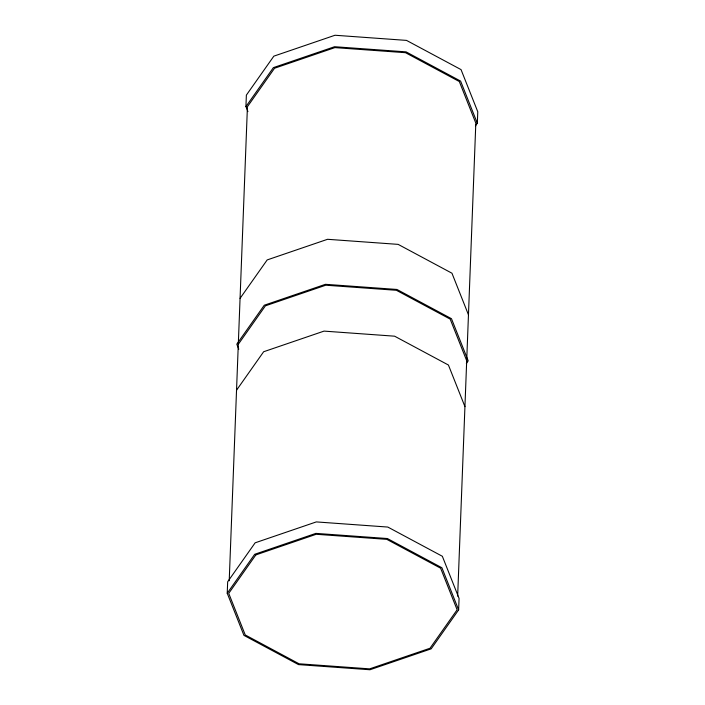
<?xml version="1.0" encoding="UTF-8"?>
<svg xmlns="http://www.w3.org/2000/svg" width="705" height="705" viewBox="0 0 705 705"><rect width="100%" height="100%" fill="white"/><g stroke="black" fill="none" stroke-linecap="round" stroke-linejoin="round"><path stroke-width="1.06" d="M227.23 593.249L227.671 581.775L255.139 542.815L316.307 521.912L387.812 527.058L442.343 556.271L459.07 598.413L458.629 609.887L431.16 648.847L369.993 669.75L298.488 664.603L243.956 635.39L227.23 593.249L254.699 554.289L315.866 533.385L387.371 538.532L441.903 567.754L458.629 609.887M247.922 111.602L245.93 106.587L246.371 95.113L273.84 56.153L335.007 35.25L406.512 40.397L461.044 69.61L477.77 111.751L477.329 123.225L475.452 125.887M229.213 580.779L247.429 106.693L274.536 68.244L334.91 47.614L405.49 52.69L459.316 81.533L475.822 123.119L457.66 596.113M245.93 106.587L273.39 67.627L334.567 46.724L406.071 51.87L460.603 81.093L477.329 123.225M240.061 298.374L267.177 259.925L327.552 239.295L398.131 244.371L451.958 273.214L468.464 314.8M238.299 344.287L265.415 305.829L325.789 285.208L396.369 290.284L450.187 319.118L466.701 360.713M236.536 390.2L263.644 351.742L324.027 331.112L394.606 336.188L448.424 365.031L464.939 406.626M466.331 363.48L468.199 360.819L451.473 318.686L396.941 289.464L325.437 284.318L264.269 305.221L236.801 344.181L238.792 349.195M255.844 554.905L228.728 593.354L245.243 634.949L299.07 663.793L369.64 668.869L430.024 648.239L457.131 609.781L440.625 568.195L386.798 539.351L316.219 534.275L255.844 554.905"/></g></svg>
